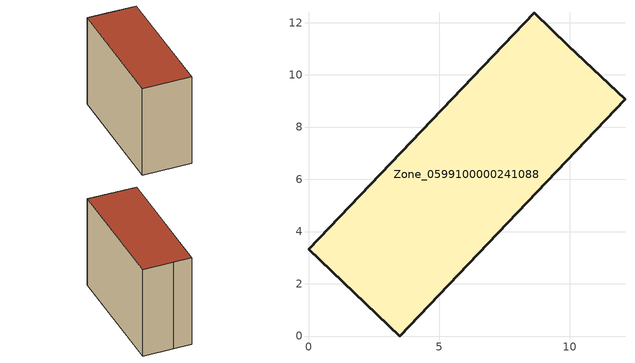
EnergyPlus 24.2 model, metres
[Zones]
Zone_0599100000241088
 floor ground (C_G): 12.12,9.07 3.49,0 0,3.33 8.65,12.37 9.94,11.12 z1.93
 wall outside (C_F): 9.94,11.12 8.65,12.37 0,3.33 3.49,0 12.12,9.07 9.94,11.12 z1.93:11.21
 roof outside (C_R): 3.49,0 12.12,9.07 9.94,11.12 8.65,12.37 0,3.33 z11.21
[BUILDING]
Pand.0599100000241088: North Axis=0; Terrain=City; Loads Convergence Tolerance Value=0.04; Temperature Convergence Tolerance Value=0.4; Solar Distribution=FullExterior; Maximum Number of Warmup Days=25; Minimum Number of Warmup Days=1
[Site:Location]
Rotterdam.The.Hague.AP_ZH_NLD Design_Conditions: Latitude=51.96; Longitude=4.45; Time Zone=1; Elevation=-4.5
[SITE:GROUNDTEMPERATURE:BUILDINGSURFACE]
18, 18, 18, 18, 18, 18, 18, 18, 18, 18, 18, 18
[MATERIAL] Thermal Absorptance=0.9; Solar Absorptance=0.7; Visible Absorptance=0.7
Name | Roughness | Thickness | Conductivity | Density | Specific Heat
G.TI.1992-2005 | MediumSmooth | 0.15 | 0.06 | 540 | 1210
F.TI.1992-2005 | Rough | 0.3 | 0.12 | 1920 | 840
R.TI.1992-2005 | MediumRough | 0.2 | 0.08 | 1500 | 1000
[CONSTRUCTION]
C_G: G.TI.1992-2005
C_F: F.TI.1992-2005
C_R: R.TI.1992-2005
[ZONE]
Zone_0599100000241088: Type=1; Multiplier=1; Ceiling Height=Autocalculate; Volume=Autocalculate; Floor Area=autocalculate; Part of Total Floor Area=Yes
[ZONEINFILTRATION:DESIGNFLOWRATE]
Infil_Zone_0599100000241088: Zone or ZoneList or Space or SpaceList=Zone_0599100000241088; Schedule=AlwaysOn; Design Flow Rate Calculation Method=Flow/Area; Flow Rate per Floor Area=0.0015; Constant Term Coefficient=1; Temperature Term Coefficient=0; Velocity Term Coefficient=0; Velocity Squared Term Coefficient=0
[HVACTEMPLATE:ZONE:IDEALLOADSAIRSYSTEM]
Zone_0599100000241088: Maximum Heating Supply Air Temperature=50; Minimum Cooling Supply Air Temperature=13; Maximum Heating Supply Air Humidity Ratio=0.0156; Minimum Cooling Supply Air Humidity Ratio=0.0077; Heating Limit=NoLimit; Cooling Limit=NoLimit; Dehumidification Control Type=ConstantSensibleHeatRatio; Cooling Sensible Heat Ratio=0.7; Dehumidification Setpoint=60; Humidification Control Type=None; Humidification Setpoint=30; Outdoor Air Method=None; Outdoor Air Flow Rate per Person=0.00944; Outdoor Air Flow Rate per Zone Floor Area=0; Outdoor Air Flow Rate per Zone=0; Demand Controlled Ventilation Type=None; Outdoor Air Economizer Type=NoEconomizer; Heat Recovery Type=None; Sensible Heat Recovery Effectiveness=0.7; Latent Heat Recovery Effectiveness=0.65
[ZONECONTROL:THERMOSTAT]
ThermostatControl_Zone_0599100000241088: Zone or ZoneList=Zone_0599100000241088; Control Type Schedule=DualSetpointControlType; Control 1=Thermostat_Zone_0599100000241088; Temperature Difference Between Cutout And Setpoint=0
[THERMOSTATSETPOINT:DUALSETPOINT]
Thermostat_Zone_0599100000241088: Heating Setpoint Temperature Schedule=HeatingSetpoint_Zone_0599100000241088; Cooling Setpoint Temperature Schedule=CoolingSetpoint_Zone_0599100000241088
[SCHEDULE:COMPACT]
HeatingSetpoint_Zone_0599100000241088: Through: 12/31, For: AllDays, Until: 24:00, 21
CoolingSetpoint_Zone_0599100000241088: Through: 12/31, For: AllDays, Until: 24:00, 24
DualSetpointControlType: Through: 12/31, For: AllDays, Until: 24:00, 4
AlwaysOn: Through: 12/31, For: AllDays, Until: 24:00, 1
